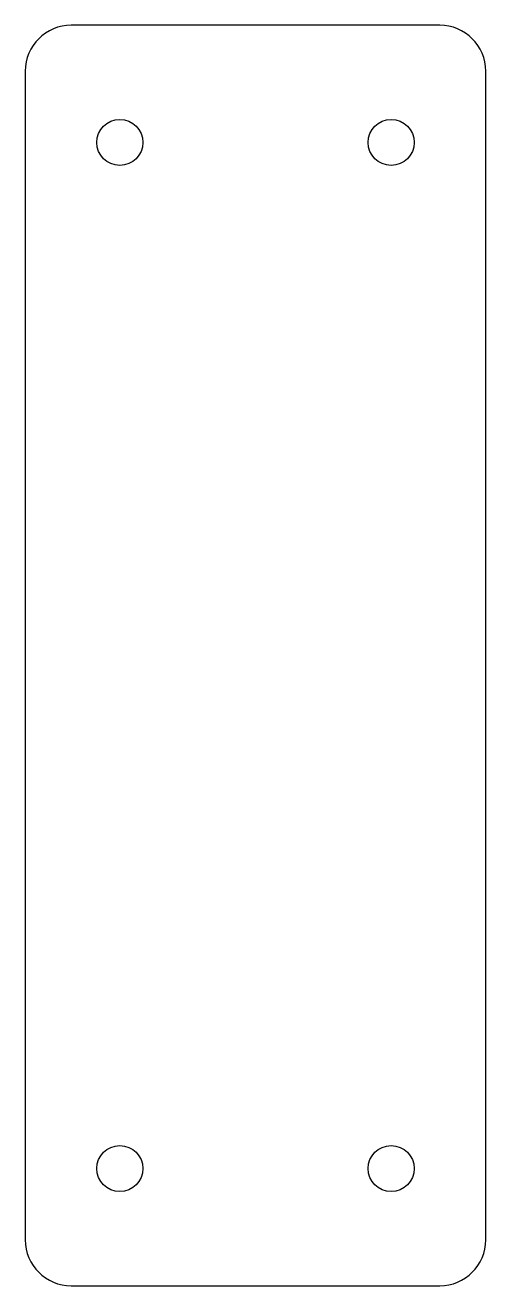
# Model space of a CAD drawing. Header units: millimetres. Extents: x -15 to 15, y -41.1 to 41.1.
import ezdxf

# ---------------------------------------------------------------- set-up
doc = ezdxf.new("R2010")
doc.units = ezdxf.units.MM

msp = doc.modelspace()

# ---------------------------------------------------------------- linework, layer by layer
at = {"color": 7, "linetype": 'Continuous', "lineweight": 25}
for p, q in [((12, 41.108), (-12, 41.108)), ((-15, 38.108), (-15, -38.108)), ((15, -38.108), (15, 38.108)), ((-12, -41.108), (12, -41.108))]:
    msp.add_line(p, q, dxfattribs=at)
for centre in [(-8.839, 33.463), (8.839, 33.463), (-8.839, -33.463), (8.839, -33.463)]:
    msp.add_circle(centre, 1.5, dxfattribs=at)
for centre, start, end in [((12, 38.108), 0, 90), ((-12, 38.108), 90, 180), ((-12, -38.108), 180, 270), ((12, -38.108), 270, 0)]:
    msp.add_arc(centre, 3, start, end, dxfattribs=at)

doc.saveas('drawing.dxf')
